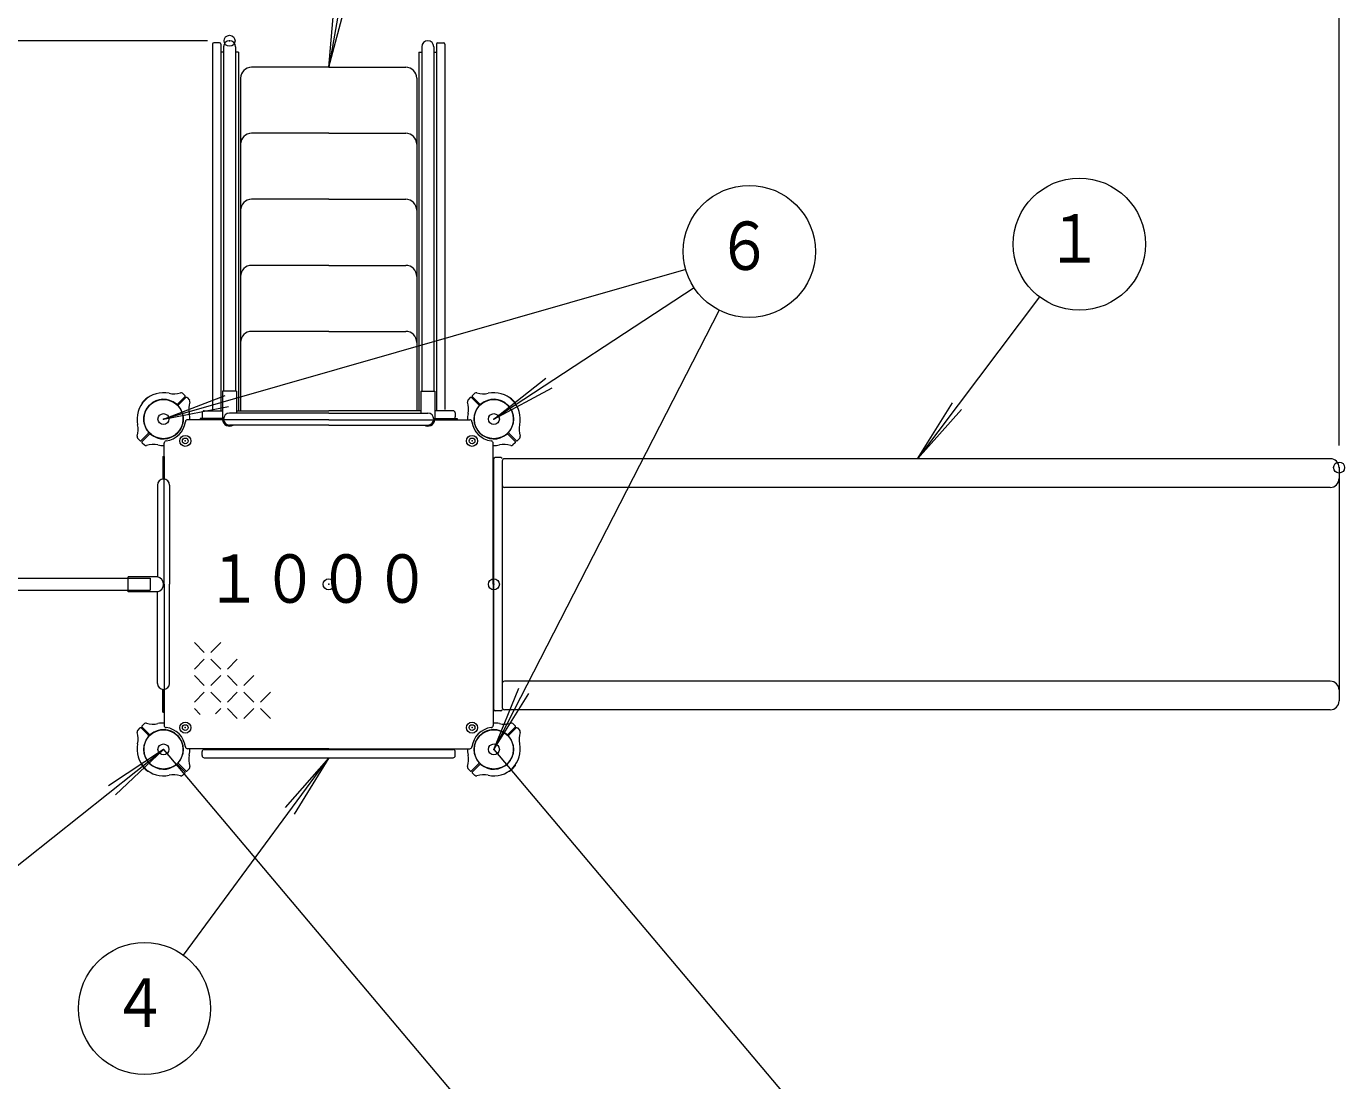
# Model space of a CAD drawing. Units: millimetres on the paper, scale 1:50. Extents: x 0 to 420, y -148 to 446.
# Drawn here: x 144.2 to 204, y 304.4 to 352.2 of the extents above; entities that cross this region are included whole.
import ezdxf
from ezdxf.enums import TextEntityAlignment as Align

# ---------------------------------------------------------------- set-up
doc = ezdxf.new("R2010")
doc.units = ezdxf.units.MM
doc.header["$PDMODE"] = 32
doc.header["$PDSIZE"] = 0.5
doc.linetypes.add('USER1', pattern=[50.8, 31.75, -6.35, 6.35, -6.35])
doc.linetypes.add('USER3', pattern=[63.5, 31.75, -6.35, 6.35, -6.35, 6.35, -6.35])
doc.layers.add('LY_1', color=7, linetype='Continuous', lineweight=9)
doc.styles.add('ＭＳ ゴシック', font='')
doc.styles.get('ＭＳ ゴシック').set_extended_font_data('MS Gothic')

msp = doc.modelspace()

# ---------------------------------------------------------------- linework, layer by layer
at = {"layer": 'LY_1', "lineweight": 18}
for p, q in [((203.772, 333.217), (203.772, 398.502)), ((160.027, 362.387), (157.892, 350.397)), ((157.892, 350.397), (158.158, 353.385)), ((157.892, 350.397), (158.673, 353.293)), ((152.392, 351.593), (74.529, 351.593)), ((174.107, 341.204), (150.392, 334.417)), ((174.483, 340.383), (165.392, 334.417)), ((190.168, 339.965), (184.622, 332.617)), ((175.622, 339.36), (165.392, 319.417)), ((165.392, 334.417), (167.747, 336.275)), ((165.392, 334.417), (168.034, 335.838)), ((150.392, 334.417), (153.193, 335.49)), ((150.392, 334.417), (153.337, 334.988)), ((184.622, 332.617), (186.213, 335.16)), ((184.622, 332.617), (186.631, 334.845)), ((152.244, 323.819), (151.794, 324.269)), ((152.994, 324.269), (152.544, 323.819)), ((152.244, 323.519), (151.794, 323.069)), ((152.994, 323.069), (152.544, 323.519)), ((153.744, 323.519), (153.294, 323.069)), ((152.244, 322.319), (151.794, 322.769)), ((152.994, 322.769), (152.544, 322.319)), ((153.744, 322.319), (153.294, 322.769)), ((154.494, 322.769), (154.044, 322.319)), ((165.392, 319.417), (166.523, 322.195)), ((152.244, 322.019), (151.794, 321.569)), ((152.994, 321.569), (152.544, 322.019)), ((153.744, 322.019), (153.294, 321.569)), ((154.494, 321.569), (154.044, 322.019)), ((155.244, 322.019), (154.794, 321.569)), ((165.392, 319.417), (166.988, 321.957)), ((152.061, 321.002), (151.794, 321.269)), ((152.994, 321.269), (152.754, 321.029)), ((153.744, 320.819), (153.294, 321.269)), ((154.494, 321.269), (154.044, 320.819)), ((155.244, 320.819), (154.794, 321.269)), ((141.09, 312.015), (150.392, 319.417)), ((150.392, 319.417), (147.89, 317.761)), ((150.392, 319.417), (148.216, 317.351)), ((151.308, 310.073), (157.892, 319.037)), ((157.892, 319.037), (155.912, 316.783)), ((157.892, 319.037), (156.333, 316.473))]:
    msp.add_line(p, q, dxfattribs=at)
at = {"layer": 'LY_1'}
for p, q in [((152.612, 351.442), (152.612, 334.857)), ((152.932, 351.502), (152.672, 351.502)), ((152.992, 351.442), (152.992, 334.797)), ((162.792, 351.442), (162.792, 334.797)), ((162.852, 351.502), (163.112, 351.502)), ((163.172, 351.442), (163.172, 334.857)), ((153.12, 351.077), (152.992, 351.077)), ((153.12, 351.321), (153.12, 335.689)), ((153.664, 351.321), (153.664, 335.689)), ((153.792, 351.077), (153.664, 351.077)), ((153.792, 351.077), (153.792, 334.797)), ((161.992, 351.077), (162.12, 351.077)), ((161.992, 351.077), (161.992, 334.797)), ((162.12, 351.321), (162.12, 335.689)), ((162.664, 351.321), (162.664, 335.689)), ((162.664, 351.077), (162.792, 351.077)), ((157.892, 350.397), (154.392, 350.397)), ((157.892, 350.397), (161.392, 350.397)), ((153.892, 349.897), (153.892, 334.797)), ((161.892, 349.897), (161.892, 334.797)), ((157.892, 347.397), (154.392, 347.397)), ((157.892, 347.397), (161.392, 347.397)), ((157.892, 344.397), (154.392, 344.397)), ((157.892, 344.397), (161.392, 344.397)), ((157.892, 341.397), (154.392, 341.397)), ((157.892, 341.397), (161.392, 341.397)), ((157.892, 338.397), (154.392, 338.397)), ((157.892, 338.397), (161.392, 338.397)), ((149.696, 335.395), (149.694, 335.397)), ((151.033, 335.101), (151.367, 335.434)), ((151.076, 335.058), (151.409, 335.392)), ((151.366, 335.492), (151.25, 335.599)), ((151.466, 335.391), (151.574, 335.275)), ((153.712, 335.689), (153.072, 335.689)), ((153.072, 335.689), (153.072, 334.449)), ((153.712, 335.689), (153.712, 334.689)), ((162.072, 335.689), (162.072, 334.689)), ((162.072, 335.689), (162.712, 335.689)), ((162.712, 335.689), (162.712, 334.449)), ((164.317, 335.391), (164.21, 335.275)), ((164.708, 335.058), (164.374, 335.392)), ((164.75, 335.101), (164.417, 335.434)), ((164.418, 335.492), (164.533, 335.599)), ((166.087, 335.395), (166.089, 335.397)), ((149.414, 335.112), (149.411, 335.114)), ((152.142, 334.697), (152.142, 334.517)), ((152.242, 334.797), (153.072, 334.797)), ((157.892, 334.689), (153.392, 334.689)), ((153.712, 334.797), (157.892, 334.797)), ((162.072, 334.797), (157.892, 334.797)), ((157.892, 334.689), (162.392, 334.689)), ((163.542, 334.797), (162.712, 334.797)), ((163.642, 334.697), (163.642, 334.517)), ((166.37, 335.112), (166.372, 335.114)), ((157.892, 334.387), (151.484, 334.387)), ((152.052, 334.449), (152.052, 334.385)), ((153.122, 334.449), (152.052, 334.449)), ((153.122, 334.385), (152.052, 334.385)), ((157.892, 334.145), (153.392, 334.145)), ((157.892, 334.387), (164.299, 334.387)), ((157.892, 334.145), (162.392, 334.145)), ((162.662, 334.449), (163.732, 334.449)), ((162.662, 334.385), (163.732, 334.385)), ((163.732, 334.449), (163.732, 334.385)), ((149.317, 333.443), (149.218, 333.549)), ((149.708, 333.775), (149.374, 333.442)), ((149.75, 333.733), (149.417, 333.4)), ((166.033, 333.733), (166.367, 333.4)), ((166.076, 333.775), (166.409, 333.442)), ((166.466, 333.443), (166.566, 333.549)), ((149.418, 333.342), (149.524, 333.243)), ((150.422, 326.917), (150.422, 333.324)), ((165.362, 326.917), (165.362, 333.324)), ((166.366, 333.342), (166.259, 333.243)), ((150.36, 332.725), (150.424, 332.725)), ((150.36, 332.725), (150.36, 331.687)), ((150.424, 332.725), (150.424, 331.687)), ((165.392, 321.227), (165.392, 332.607)), ((165.712, 332.667), (165.452, 332.667)), ((165.772, 332.517), (165.772, 321.317)), ((203.372, 332.617), (165.872, 332.617)), ((203.772, 332.217), (203.772, 321.617)), ((150.12, 331.417), (150.12, 327.257)), ((150.664, 331.417), (150.664, 326.917)), ((203.372, 331.317), (165.872, 331.317)), ((141.392, 327.189), (149.792, 327.189)), ((150.12, 327.257), (148.792, 327.257)), ((148.792, 326.577), (148.792, 327.257)), ((149.792, 327.189), (149.792, 326.645)), ((150.422, 326.917), (150.422, 320.509)), ((150.664, 322.417), (150.664, 326.917)), ((165.362, 326.917), (165.362, 320.509)), ((141.392, 326.645), (149.792, 326.645)), ((150.12, 326.577), (148.792, 326.577)), ((150.12, 322.417), (150.12, 326.577)), ((150.36, 321.108), (150.36, 322.147)), ((150.424, 321.108), (150.424, 322.147)), ((203.372, 322.517), (165.872, 322.517)), ((150.36, 321.108), (150.424, 321.108)), ((165.712, 321.167), (165.452, 321.167)), ((203.372, 321.217), (165.872, 321.217)), ((149.317, 320.391), (149.218, 320.284)), ((149.708, 320.058), (149.374, 320.392)), ((149.75, 320.101), (149.417, 320.434)), ((149.418, 320.492), (149.524, 320.591)), ((166.033, 320.101), (166.367, 320.434)), ((166.076, 320.058), (166.409, 320.392)), ((166.366, 320.492), (166.259, 320.591)), ((166.466, 320.391), (166.566, 320.284)), ((157.892, 319.447), (151.484, 319.447)), ((152.142, 319.137), (152.142, 319.317)), ((152.242, 319.417), (163.542, 319.417)), ((152.242, 319.037), (163.542, 319.037)), ((157.892, 319.447), (164.299, 319.447)), ((163.642, 319.137), (163.642, 319.317)), ((149.414, 318.721), (149.411, 318.719)), ((149.696, 318.439), (149.694, 318.436)), ((151.033, 318.733), (151.367, 318.4)), ((151.076, 318.775), (151.409, 318.442)), ((151.466, 318.443), (151.574, 318.558)), ((164.317, 318.443), (164.21, 318.558)), ((164.708, 318.775), (164.374, 318.442)), ((164.75, 318.733), (164.417, 318.4)), ((166.087, 318.439), (166.089, 318.436)), ((166.37, 318.721), (166.372, 318.719)), ((151.366, 318.342), (151.25, 318.235)), ((164.418, 318.342), (164.533, 318.235))]:
    msp.add_line(p, q, dxfattribs=at)
at = {"layer": 'LY_1', "linetype": 'USER1', "lineweight": 18}
for p, q in [((150.392, 319.417), (167.231, 299.441)), ((165.392, 319.417), (182.231, 299.441))]:
    msp.add_line(p, q, dxfattribs=at)
at = {"layer": 'LY_1', "lineweight": 18}
for centre in [(176.991, 342.029), (191.975, 342.36), (149.532, 307.655)]:
    msp.add_circle(centre, 3, dxfattribs=at)
at = {"layer": 'LY_1'}
for centre, radius in [((150.392, 334.417), 0.891), ((165.392, 334.417), 0.891), ((151.382, 333.427), 0.13), ((164.402, 333.427), 0.13), ((150.392, 319.417), 0.891), ((151.382, 320.407), 0.13), ((164.402, 320.407), 0.13), ((165.392, 319.417), 0.891)]:
    msp.add_circle(centre, radius, dxfattribs=at)
at = {"layer": 'LY_1', "linetype": 'USER3', "lineweight": 18}
msp.add_circle((150.392, 334.417), 0.891, dxfattribs=at)
at = {"layer": 'LY_1'}
for centre, radius, start, end in [((152.672, 351.442), 0.06, 90, 180), ((152.932, 351.442), 0.06, 0, 90), ((153.392, 351.321), 0.272, 0, 180), ((162.392, 351.321), 0.272, 0, 180), ((162.852, 351.442), 0.06, 90, 180), ((163.112, 351.442), 0.06, 0, 90), ((154.392, 349.897), 0.5, 90, 180), ((161.392, 349.897), 0.5, 0, 90), ((154.392, 346.897), 0.5, 90, 180), ((161.392, 346.897), 0.5, 0, 90), ((154.392, 343.897), 0.5, 90, 180), ((161.392, 343.897), 0.5, 0, 90), ((154.392, 340.897), 0.5, 90, 180), ((161.392, 340.897), 0.5, 0, 90), ((154.392, 337.897), 0.5, 90, 180), ((161.392, 337.897), 0.5, 0, 90), ((150.392, 334.417), 1.2, 135, 192.27281), ((150.392, 334.417), 1.22, 135, 143.62693), ((150.392, 334.417), 1.22, 126.37307, 135), ((150.392, 334.417), 1.2, 77.72719, 135), ((149.68, 335.383), 0.02, 45, 126.37307), ((150.392, 334.417), 0.9, 49.27066, 135), ((150.859, 336.566), 1, 257.72719, 287.54116), ((151.191, 335.518), 0.1, 47, 107.54116), ((151.338, 335.462), 0.04, 315, 47), ((151.437, 335.363), 0.04, 43, 135), ((151.493, 335.216), 0.1, 342.45884, 43), ((164.291, 335.216), 0.1, 137, 197.54116), ((164.346, 335.363), 0.04, 45, 137), ((164.445, 335.462), 0.04, 133, 225), ((164.593, 335.518), 0.1, 72.45884, 133), ((164.924, 336.566), 1, 252.45884, 282.27281), ((165.392, 334.417), 0.9, 45, 130.72934), ((165.392, 334.417), 1.2, 45, 102.27281), ((166.103, 335.383), 0.02, 53.62693, 135), ((165.392, 334.417), 1.22, 45, 53.62693), ((165.392, 334.417), 1.2, 347.72719, 45), ((165.392, 334.417), 1.22, 36.37307, 45), ((149.426, 335.128), 0.02, 143.62693, 225), ((150.392, 334.417), 0.9, 135, 220.72934), ((151.005, 335.129), 0.04, 229.27066, 315), ((150.392, 334.417), 0.9, 315, 40.72934), ((151.104, 335.03), 0.04, 135, 220.72934), ((152.541, 334.884), 1, 162.45884, 192.27281), ((150.392, 334.417), 1.2, 358.56746, 12.27281), ((152.242, 334.697), 0.1, 90, 180), ((153.392, 334.417), 0.272, 90, 270), ((162.392, 334.417), 0.272, 270, 90), ((163.542, 334.697), 0.1, 0, 90), ((165.392, 334.417), 1.2, 167.72719, 181.43254), ((163.242, 334.884), 1, 347.72719, 17.54116), ((165.392, 334.417), 0.9, 139.27066, 225), ((164.679, 335.03), 0.04, 319.27066, 45), ((164.778, 335.129), 0.04, 225, 310.72934), ((165.392, 334.417), 0.9, 319.27066, 45), ((166.358, 335.128), 0.02, 315, 36.37307), ((148.242, 333.949), 1, 342.45884, 12.27281), ((150.392, 334.417), 1, 276.78718, 353.21282), ((151.484, 334.287), 0.1, 90, 173.21282), ((152.242, 334.517), 0.1, 180, 222.84364), ((153.392, 334.417), 0.32, 185.73917, 301.78833), ((162.392, 334.417), 0.32, 238.21167, 354.26083), ((163.542, 334.517), 0.1, 317.15636, 0), ((164.299, 334.287), 0.1, 6.78718, 90), ((165.392, 334.417), 1, 186.78718, 263.21282), ((167.541, 333.949), 1, 167.72719, 197.54116), ((149.291, 333.618), 0.1, 162.45884, 223), ((149.346, 333.47), 0.04, 223, 315), ((149.445, 333.371), 0.04, 135, 227), ((149.679, 333.803), 0.04, 315, 40.72934), ((149.778, 333.704), 0.04, 49.27066, 135), ((150.392, 334.417), 0.9, 229.27066, 315), ((150.522, 333.324), 0.1, 96.78718, 180), ((165.392, 334.417), 0.9, 225, 310.72934), ((165.262, 333.324), 0.1, 0, 83.21282), ((166.005, 333.704), 0.04, 45, 130.72934), ((166.104, 333.803), 0.04, 139.27066, 225), ((166.338, 333.371), 0.04, 313, 45), ((166.437, 333.47), 0.04, 225, 317), ((166.493, 333.618), 0.1, 317, 17.54116), ((149.593, 333.316), 0.1, 227, 287.54116), ((149.924, 332.267), 1, 77.72719, 107.54116), ((150.392, 334.417), 1.2, 257.72719, 271.43254), ((165.392, 334.417), 1.2, 268.56746, 282.27281), ((165.859, 332.267), 1, 72.45884, 102.27281), ((166.191, 333.316), 0.1, 252.45884, 313), ((165.452, 332.607), 0.06, 90, 180), ((165.712, 332.607), 0.06, 0, 90), ((165.872, 332.517), 0.1, 90, 180), ((203.372, 332.217), 0.4, 0, 90), ((150.392, 331.417), 0.272, 0, 180), ((203.372, 331.717), 0.4, 270, 0), ((165.872, 331.417), 0.1, 180, 270), ((150.043, 326.917), 0.348, 282.68038, 77.31962), ((150.392, 322.417), 0.272, 180, 0), ((165.872, 322.417), 0.1, 90, 180), ((203.372, 322.117), 0.4, 0, 90), ((203.372, 321.617), 0.4, 270, 0), ((165.452, 321.227), 0.06, 180, 270), ((165.712, 321.227), 0.06, 270, 0), ((165.872, 321.317), 0.1, 180, 270), ((149.291, 320.216), 0.1, 137, 197.54116), ((149.346, 320.363), 0.04, 45, 137), ((149.445, 320.462), 0.04, 133, 225), ((149.593, 320.518), 0.1, 72.45884, 133), ((149.924, 321.566), 1, 252.45884, 282.27281), ((150.392, 319.417), 0.9, 45, 130.72934), ((150.392, 319.417), 1.2, 88.56746, 102.27281), ((150.522, 320.509), 0.1, 180, 263.21282), ((150.392, 319.417), 1, 6.78718, 83.21282), ((165.392, 319.417), 1, 96.78718, 173.21282), ((165.392, 319.417), 0.9, 49.27066, 135), ((165.262, 320.509), 0.1, 276.78718, 0), ((165.392, 319.417), 1.2, 77.72719, 91.43254), ((165.859, 321.566), 1, 257.72719, 287.54116), ((166.191, 320.518), 0.1, 47, 107.54116), ((166.338, 320.462), 0.04, 315, 47), ((166.437, 320.363), 0.04, 43, 135), ((166.493, 320.216), 0.1, 342.45884, 43), ((150.392, 319.417), 1.2, 167.72719, 225), ((148.242, 319.884), 1, 347.72719, 17.54116), ((150.392, 319.417), 0.9, 139.27066, 225), ((149.679, 320.03), 0.04, 319.27066, 45), ((149.778, 320.129), 0.04, 225, 310.72934), ((150.392, 319.417), 0.9, 319.27066, 45), ((165.392, 319.417), 0.9, 135, 220.72934), ((166.005, 320.129), 0.04, 229.27066, 315), ((165.392, 319.417), 0.9, 315, 40.72934), ((166.104, 320.03), 0.04, 135, 220.72934), ((165.392, 319.417), 1.2, 315, 12.27281), ((167.541, 319.884), 1, 162.45884, 192.27281), ((151.484, 319.547), 0.1, 186.78718, 270), ((152.541, 318.949), 1, 167.72719, 197.54116), ((150.392, 319.417), 1.2, 347.72719, 1.43254), ((152.242, 319.317), 0.1, 90, 180), ((152.242, 319.137), 0.1, 180, 270), ((163.542, 319.317), 0.1, 0, 90), ((163.542, 319.137), 0.1, 270, 0), ((165.392, 319.417), 1.2, 178.56746, 192.27281), ((163.242, 318.949), 1, 342.45884, 12.27281), ((164.299, 319.547), 0.1, 270, 353.21282), ((149.426, 318.705), 0.02, 135, 216.37307), ((150.392, 319.417), 1.22, 216.37307, 225), ((150.392, 319.417), 1.22, 225, 233.62693), ((150.392, 319.417), 1.2, 225, 282.27281), ((149.68, 318.451), 0.02, 233.62693, 315), ((150.392, 319.417), 0.9, 225, 310.72934), ((151.005, 318.704), 0.04, 45, 130.72934), ((151.104, 318.803), 0.04, 139.27066, 225), ((151.437, 318.47), 0.04, 225, 317), ((151.493, 318.618), 0.1, 317, 17.54116), ((164.291, 318.618), 0.1, 162.45884, 223), ((164.346, 318.47), 0.04, 223, 315), ((164.679, 318.803), 0.04, 315, 40.72934), ((164.778, 318.704), 0.04, 49.27066, 135), ((165.392, 319.417), 0.9, 229.27066, 315), ((165.392, 319.417), 1.2, 257.72719, 315), ((166.103, 318.451), 0.02, 225, 306.37307), ((165.392, 319.417), 1.22, 306.37307, 315), ((165.392, 319.417), 1.22, 315, 323.62693), ((166.358, 318.705), 0.02, 323.62693, 45), ((150.859, 317.267), 1, 72.45884, 102.27281), ((151.191, 318.316), 0.1, 252.45884, 313), ((151.338, 318.371), 0.04, 313, 45), ((164.445, 318.371), 0.04, 135, 227), ((164.593, 318.316), 0.1, 227, 287.54116), ((164.924, 317.267), 1, 77.72719, 107.54116)]:
    msp.add_arc(centre, radius, start, end, dxfattribs=at)
for p in [(153.392, 351.593), (150.392, 334.417), (165.392, 334.417), (151.382, 333.427), (164.402, 333.427), (203.772, 332.217), (157.892, 326.917), (165.392, 326.917), (151.382, 320.407), (164.402, 320.407), (150.392, 319.417), (165.392, 319.417)]:
    msp.add_point(p, dxfattribs=at)

# ---------------------------------------------------------------- texts
at = {"layer": 'LY_1', "style": 'ＭＳ ゴシック', "width": 0.85}
for s, p in [('１', (190.475, 340.86)), ('６', (175.491, 340.529)), ('１０００', (152.308, 325.417)), ('４', (148.032, 306.155))]:
    msp.add_text(s, height=2.199, dxfattribs=at).set_placement(p, align=Align.BOTTOM_LEFT)

doc.saveas('drawing.dxf')
